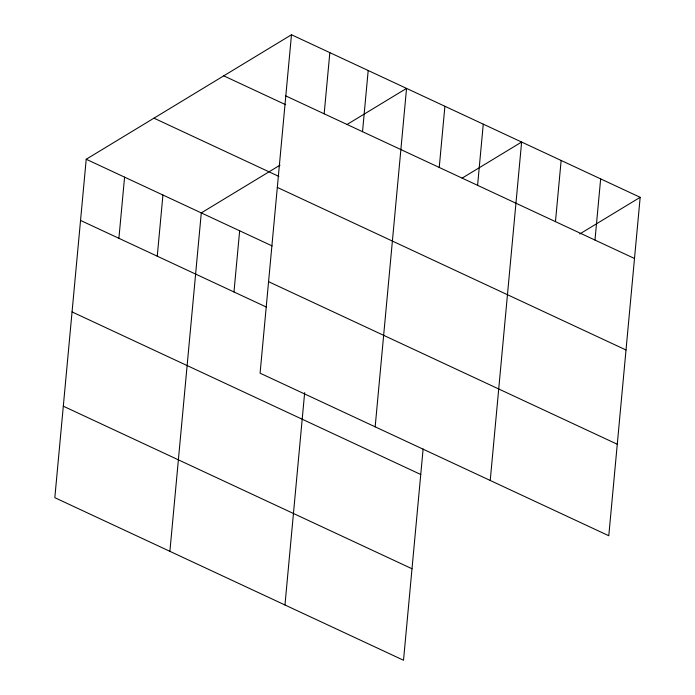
<?xml version="1.0" encoding="UTF-8"?>
<svg xmlns="http://www.w3.org/2000/svg" width="695" height="695" viewBox="0 0 695 695"><rect width="100%" height="100%" fill="white"/><g stroke="black" fill="none" stroke-linecap="round" stroke-linejoin="round"><path stroke-width="1.04" d="M291.483 34.75L260.086 373.18L608.785 535.741L640.173 197.311L291.483 34.75L86.215 159.259L54.827 497.69L403.517 660.25L423.116 448.953M118.897 238.316L124.579 177.138M157.252 256.194L162.934 195.026M169.893 551.335L201.289 212.905L280.042 165.132M233.972 291.961L239.645 230.783M324.165 113.806L329.838 52.629M284.959 604.98L304.662 392.623M362.521 131.685L368.194 70.516M375.161 426.826L406.549 88.395L347.057 124.483M439.231 167.452L444.904 106.274M477.587 185.33L483.268 124.162M490.227 480.471L521.624 142.041L462.123 178.137M555.461 221.636L561.143 160.467M594.981 240.062L600.654 178.893M579.76 233.963L640.173 197.311M285.81 95.919L634.5 258.488M223.747 75.842L285.706 104.728M153.96 118.167L278.86 176.4M277.322 187.415L626.013 349.985M86.215 159.259L272.101 245.917M268.574 281.684L617.273 444.244M80.542 220.428L266.428 307.094M72.054 311.925L420.753 474.494M63.314 406.193L412.005 568.753"/></g></svg>
